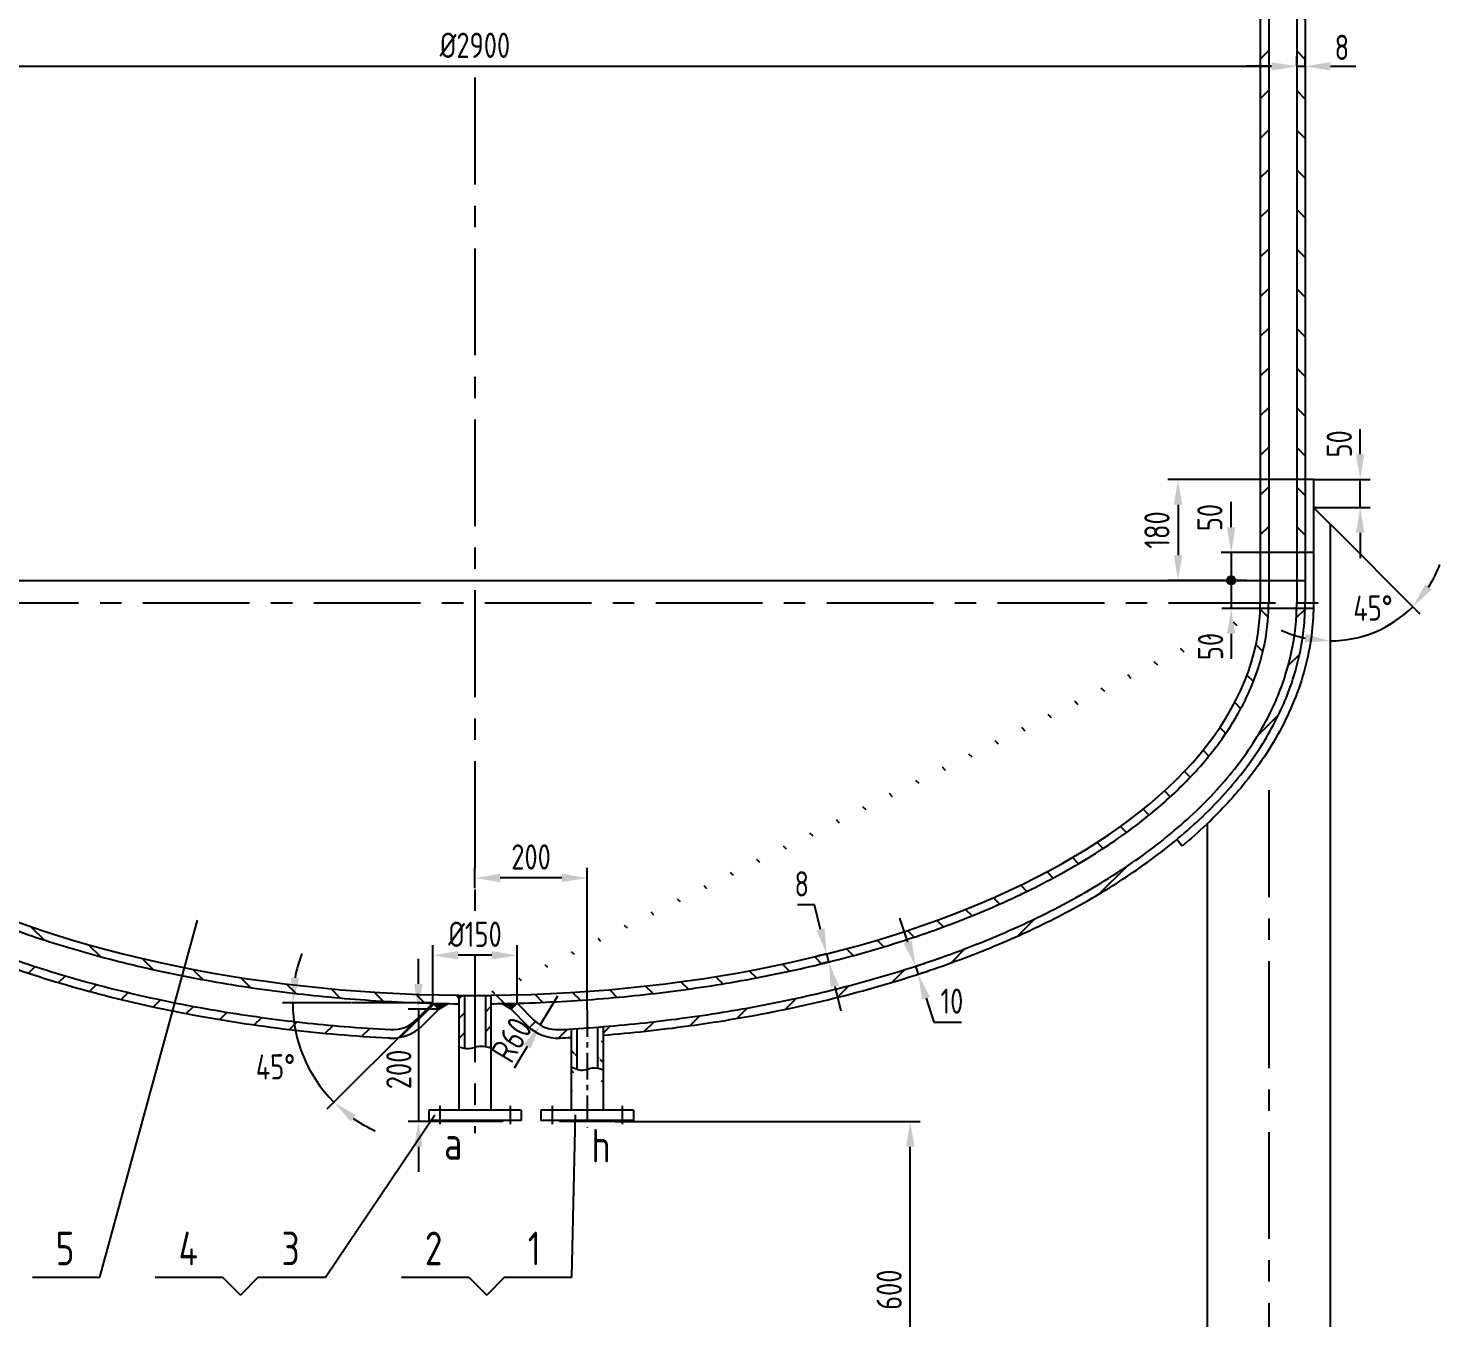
# Model space of a CAD drawing. Extents: x 104028 to 129789, y -4623 to 7992.
# Drawn here: x 123205 to 125721, y 1110 to 3409 of the extents above; entities that cross this region are included whole.
import ezdxf

# ---------------------------------------------------------------- set-up
doc = ezdxf.new("R2010")
doc.units = 0
doc.header["$LTSCALE"] = 3
doc.header["$MEASUREMENT"] = 0
doc.linetypes.add('CENTER', pattern=[50.8, 31.75, -6.35, 6.35, -6.35])
doc.layers.get('0').update_dxf_attribs({"linetype": 'CONTINUOUS'})
doc.layers.get('DEFPOINTS').update_dxf_attribs({"linetype": 'CONTINUOUS'})
doc.layers.add('LAYERAXIS', color=1, linetype='CENTER')
doc.layers.add('MAINLINE', color=3, linetype='CONTINUOUS')
doc.styles.add('HZ', font='isocp.shx', dxfattribs={"width": 0.85, "bigfont": 'hztxt.shx'})
doc.dimstyles.new('C', dxfattribs={"dimtxt": 24, "dimasz": 24, "dimexe": 9.2, "dimexo": 0.1, "dimgap": 8, "dimtad": 1, "dimdec": 0, "dimdsep": 46, "dimtxsty": 'HZ', "dimcen": 0, "dimadec": 0, "dimazin": 0, "dimtfac": 1, "dimtdec": 4, "dimtmove": 2, "dimatfit": 3, "dimfxl": 0, "dimtolj": 1, "dimtzin": 0, "dimarcsym": 0})
doc.dimstyles.new('DWX', dxfattribs={"dimscale": 0, "dimtxt": 45, "dimasz": 45, "dimexe": 18, "dimexo": 0.625, "dimgap": 15, "dimtad": 1, "dimdec": 0, "dimdsep": 46, "dimtxsty": 'HZ', "dimcen": 0, "dimadec": 0, "dimazin": 0, "dimtfac": 1, "dimtdec": 0, "dimtmove": 2, "dimatfit": 3, "dimfxl": 0, "dimtolj": 1, "dimtzin": 0, "dimarcsym": 0})
pattern_1 = [(45, (-8770.4725, -1129.4448), (-1.325825215, 1.325825215), []), (135, (-8770.4725, -1129.4448), (-1.325825215, -1.325825215), [])]

# ---------------------------------------------------------------- blocks, each defined once
blk = doc.blocks.new('*D80')
at = {"color": 0, "lineweight": -2}
for p, q in [((124251.2, 1459.6), (124795, 1459.6)), ((124777, 904.6), (124777, 1414.6)), ((125240.4, 859.6), (124759, 859.6))]:
    blk.add_line(p, q, dxfattribs=at)
at = {"color": 0}
for points in [[(124769.5, 1414.6), (124784.5, 1414.6), (124777, 1459.6)], [(124769.5, 904.6), (124784.5, 904.6), (124777, 859.6)]]:
    blk.add_solid(points, dxfattribs=at)
at = {"layer": 'DEFPOINTS', "color": 0}
for p in [(124250.6, 1459.6), (124777, 1459.6), (125241.1, 859.6)]:
    blk.add_point(p, dxfattribs=at)
at = {"color": 0, "insert": (124739.5, 1159.6), "char_height": 45, "attachment_point": 5, "rotation": 90, "style": 'HZ'}
blk.add_mtext('\\A1;600', dxfattribs=at)
blk = doc.blocks.new('*D81')
at = {"color": 0, "lineweight": -2}
for p, q in [((124606.2, 1845.9), (124575.9, 1845.9)), ((124617.2, 1802.3), (124606.2, 1845.9)), ((124628, 1758.6), (124610.6, 1754.3)), ((124631.6, 1744.1), (124614.3, 1739.7)), ((124631.7, 1744.1), (124628.1, 1758.6)), ((124642.7, 1700.4), (124653.6, 1656.8))]:
    blk.add_line(p, q, dxfattribs=at)
at = {"color": 0}
for points in [[(124624.4, 1804.1), (124609.9, 1800.5), (124628.1, 1758.6)], [(124649.9, 1702.3), (124635.4, 1698.6), (124631.7, 1744.1)]]:
    blk.add_solid(points, dxfattribs=at)
at = {"layer": 'DEFPOINTS', "color": 0}
for p in [(124628.1, 1758.6), (124628.1, 1758.6), (124631.7, 1744.1)]:
    blk.add_point(p, dxfattribs=at)
at = {"color": 0, "insert": (124583.6, 1883.4), "char_height": 45, "attachment_point": 5, "style": 'HZ'}
blk.add_mtext('\\A1;8', dxfattribs=at)
blk = doc.blocks.new('*D82')
at = {"color": 0, "lineweight": -2}
for p, q in [((124772.6, 1779.3), (124758.6, 1822.1)), ((124786.5, 1736.6), (124791.2, 1722.3)), ((124786.6, 1736.6), (124803.6, 1742.1)), ((124791.3, 1722.3), (124808.3, 1727.9)), ((124805.2, 1679.5), (124819.1, 1636.7)), ((124819.1, 1636.7), (124868.6, 1636.7))]:
    blk.add_line(p, q, dxfattribs=at)
at = {"color": 0}
for points in [[(124779.7, 1781.7), (124765.4, 1777), (124786.5, 1736.6)], [(124812.3, 1681.9), (124798, 1677.2), (124791.2, 1722.3)]]:
    blk.add_solid(points, dxfattribs=at)
at = {"layer": 'DEFPOINTS', "color": 0}
for p in [(124786.5, 1736.6), (124791.2, 1722.3), (124791.2, 1722.3)]:
    blk.add_point(p, dxfattribs=at)
at = {"color": 0, "insert": (124851.3, 1674.2), "char_height": 45, "attachment_point": 5, "style": 'HZ'}
blk.add_mtext('\\A1;10', dxfattribs=at)
blk = doc.blocks.new('*D83')
at = {"color": 0, "lineweight": -2}
for p, q in [((123926.1, 1671.1), (123926.1, 1774)), ((124076.1, 1671.1), (124076.1, 1774)), ((124031.1, 1756), (123971.1, 1756))]:
    blk.add_line(p, q, dxfattribs=at)
at = {"color": 0}
for points in [[(123971.1, 1763.5), (123971.1, 1748.5), (123926.1, 1756)], [(124031.1, 1763.5), (124031.1, 1748.5), (124076.1, 1756)]]:
    blk.add_solid(points, dxfattribs=at)
at = {"layer": 'DEFPOINTS', "color": 0}
for p in [(123926.1, 1756), (123926.1, 1670.5), (124076.1, 1670.5)]:
    blk.add_point(p, dxfattribs=at)
at = {"color": 0, "insert": (124001.1, 1793.5), "char_height": 45, "attachment_point": 5, "style": 'HZ'}
blk.add_mtext('\\A1;%%C150', dxfattribs=at)
blk = doc.blocks.new('*D84')
at = {"color": 0, "lineweight": -2}
for p, q in [((124148, 1683.4), (124117.2, 1631.9)), ((124094.1, 1593.3), (124070.9, 1554.7))]:
    blk.add_line(p, q, dxfattribs=at)
at = {"color": 0}
blk.add_solid([(124087.6, 1597.2), (124100.5, 1589.4), (124117.2, 1631.9)], dxfattribs=at)
at = {"layer": 'DEFPOINTS', "color": 0}
for p in [(124148, 1683.4), (124117.2, 1631.9)]:
    blk.add_point(p, dxfattribs=at)
at = {"color": 0, "insert": (124066.4, 1605.4), "char_height": 45, "attachment_point": 5, "rotation": 59.0658, "style": 'HZ'}
blk.add_mtext('\\A1;R60', dxfattribs=at)
blk = doc.blocks.new('*D85')
at = {"color": 0, "lineweight": -2}
for p, q in [((124001.1, 1875.7), (124001.1, 1911.9)), ((124156.1, 1893.9), (124046.1, 1893.9)), ((124201.1, 1658.8), (124201.1, 1911.9))]:
    blk.add_line(p, q, dxfattribs=at)
at = {"color": 0}
for points in [[(124046.1, 1901.4), (124046.1, 1886.4), (124001.1, 1893.9)], [(124156.1, 1901.4), (124156.1, 1886.4), (124201.1, 1893.9)]]:
    blk.add_solid(points, dxfattribs=at)
at = {"layer": 'DEFPOINTS', "color": 0}
for p in [(124001.1, 1893.9), (124001.1, 1875.1), (124201.1, 1658.2)]:
    blk.add_point(p, dxfattribs=at)
at = {"color": 0, "insert": (124101.1, 1931.4), "char_height": 45, "attachment_point": 5, "style": 'HZ'}
blk.add_mtext('\\A1;200', dxfattribs=at)
blk = doc.blocks.new('*D86')
at = {"color": 0, "lineweight": -2}
for p, q in [((123900.2, 1704.9), (123900.2, 1749.9)), ((123936, 1659.9), (123882.2, 1659.9)), ((123900.2, 1659.9), (123900.2, 1459.6)), ((123950.9, 1459.6), (123882.2, 1459.6)), ((123900.2, 1414.6), (123900.2, 1369.6))]:
    blk.add_line(p, q, dxfattribs=at)
at = {"color": 0}
for points in [[(123892.7, 1704.9), (123907.7, 1704.9), (123900.2, 1659.9)], [(123892.7, 1414.6), (123907.7, 1414.6), (123900.2, 1459.6)]]:
    blk.add_solid(points, dxfattribs=at)
at = {"layer": 'DEFPOINTS', "color": 0}
for p in [(123936.7, 1659.9), (123900.2, 1459.6), (123951.6, 1459.6)]:
    blk.add_point(p, dxfattribs=at)
at = {"color": 0, "insert": (123865.4, 1552.5), "char_height": 45, "attachment_point": 5, "rotation": 90, "style": 'HZ'}
blk.add_mtext('\\A1;200', dxfattribs=at)
blk = doc.blocks.new('*D87')
at = {"color": 0, "lineweight": -2}
for p, q in [((123780.7, 1671.1), (123658.3, 1671.1)), ((123896, 1640.5), (123736.9, 1481.4))]:
    blk.add_line(p, q, dxfattribs=at)
for start, end in [(159.3755, 169.6878), (180, 225), (235.3122, 245.6245)]:
    blk.add_arc((123926.7, 1671.1), 250.4, start, end, dxfattribs=at)
at = {"color": 0}
for points in [[(123687.8, 1715.3), (123672.9, 1716.6), (123676.3, 1671.1)], [(123779.4, 1459.5), (123789, 1471), (123749.6, 1494.1)]]:
    blk.add_solid(points, dxfattribs=at)
at = {"layer": 'DEFPOINTS', "color": 0}
for p in [(123781.4, 1671.1), (123926.1, 1671.1), (123926.1, 1670.5), (123896.5, 1640.9), (123709.9, 1545.9)]:
    blk.add_point(p, dxfattribs=at)
at = {"color": 0, "insert": (123645.5, 1557.1), "char_height": 45, "attachment_point": 5, "rotation": 1, "style": 'HZ'}
blk.add_mtext('\\A1;45°', dxfattribs=at)
blk = doc.blocks.new('*D101')
at = {"color": 0, "lineweight": -2}
for p, q in [((125480.4, 2604.5), (125236.4, 2604.5)), ((125254.4, 2559.5), (125254.4, 2469.5)), ((125377.2, 2424.5), (125236.4, 2424.5))]:
    blk.add_line(p, q, dxfattribs=at)
at = {"color": 0}
for points in [[(125246.9, 2559.5), (125261.9, 2559.5), (125254.4, 2604.5)], [(125246.9, 2469.5), (125261.9, 2469.5), (125254.4, 2424.5)]]:
    blk.add_solid(points, dxfattribs=at)
at = {"layer": 'DEFPOINTS', "color": 0}
for p in [(125481.1, 2604.5), (125254.4, 2424.5), (125377.9, 2424.5)]:
    blk.add_point(p, dxfattribs=at)
at = {"color": 0, "insert": (125216.9, 2514.5), "char_height": 45, "attachment_point": 5, "rotation": 90, "style": 'HZ'}
blk.add_mtext('\\A1;180', dxfattribs=at)
blk = doc.blocks.new('*D102')
at = {"color": 0, "lineweight": -2}
for p, q in [((125579.2, 2649.5), (125579.2, 2694.5)), ((125496.7, 2604.5), (125597.2, 2604.5)), ((125579.2, 2554.5), (125579.2, 2604.5)), ((125496.7, 2554.5), (125597.2, 2554.5)), ((125579.2, 2509.5), (125579.2, 2464.5))]:
    blk.add_line(p, q, dxfattribs=at)
at = {"color": 0}
for points in [[(125571.7, 2649.5), (125586.7, 2649.5), (125579.2, 2604.5)], [(125571.7, 2509.5), (125586.7, 2509.5), (125579.2, 2554.5)]]:
    blk.add_solid(points, dxfattribs=at)
at = {"layer": 'DEFPOINTS', "color": 0}
for p in [(125496.1, 2604.5), (125579.2, 2604.5), (125496.1, 2554.5)]:
    blk.add_point(p, dxfattribs=at)
at = {"color": 0, "insert": (125541.9, 2668.1), "char_height": 45, "attachment_point": 5, "rotation": 90, "style": 'HZ'}
blk.add_mtext('\\A1;50', dxfattribs=at)
blk = doc.blocks.new('*D103')
at = {"color": 0, "lineweight": -2}
blk.add_line((125526, 2524.6), (125685.6, 2365), dxfattribs=at)
for start, end in [(327.4037, 339.8074), (270, 315), (245.1926, 257.5963)]:
    blk.add_arc((125525.6, 2525), 208.3, start, end, dxfattribs=at)
at = {"color": 0}
for points in [[(125706.9, 2408.1), (125695.2, 2417.5), (125672.8, 2377.7)], [(125481.6, 2329), (125480, 2314.1), (125525.6, 2316.7)]]:
    blk.add_solid(points, dxfattribs=at)
at = {"layer": 'DEFPOINTS', "color": 0}
for p in [(125496.1, 2554.5), (125525.6, 2525), (125525.6, 2525), (125579.5, 2323.8), (125525.6, 879.6)]:
    blk.add_point(p, dxfattribs=at)
at = {"color": 0, "insert": (125602, 2375.4), "char_height": 45, "attachment_point": 5, "rotation": 1, "style": 'HZ'}
blk.add_mtext('\\A1;45°', dxfattribs=at)
blk = doc.blocks.new('*D106')
at = {"color": 0, "lineweight": -2}
for p, q in [((122536.1, 3342), (122536.1, 3359.4)), ((125466.1, 3342), (125466.1, 3359.4)), ((122581.1, 3341.4), (125421.1, 3341.4))]:
    blk.add_line(p, q, dxfattribs=at)
at = {"color": 0}
for points in [[(122581.1, 3348.9), (122581.1, 3333.9), (122536.1, 3341.4)], [(125421.1, 3348.9), (125421.1, 3333.9), (125466.1, 3341.4)]]:
    blk.add_solid(points, dxfattribs=at)
at = {"layer": 'DEFPOINTS', "color": 0}
for p in [(122536.1, 3341.4), (125466.1, 3341.4), (125466.1, 3341.4)]:
    blk.add_point(p, dxfattribs=at)
at = {"color": 0, "insert": (124001.1, 3378.9), "char_height": 45, "attachment_point": 5, "style": 'HZ'}
blk.add_mtext('\\A1;%%C2900', dxfattribs=at)
blk = doc.blocks.new('*D107')
at = {"color": 0, "lineweight": -2}
for p, q in [((125466.1, 3342), (125466.1, 3359.4)), ((125481.1, 3342), (125481.1, 3359.4)), ((125421.1, 3341.4), (125376.1, 3341.4)), ((125466.1, 3341.4), (125481.1, 3341.4)), ((125526.1, 3341.4), (125571.1, 3341.4))]:
    blk.add_line(p, q, dxfattribs=at)
at = {"color": 0}
for points in [[(125421.1, 3348.9), (125421.1, 3333.9), (125466.1, 3341.4)], [(125526.1, 3348.9), (125526.1, 3333.9), (125481.1, 3341.4)]]:
    blk.add_solid(points, dxfattribs=at)
at = {"layer": 'DEFPOINTS', "color": 0}
for p in [(125466.1, 3341.4), (125481.1, 3341.4), (125481.1, 3341.4)]:
    blk.add_point(p, dxfattribs=at)
at = {"color": 0, "insert": (125546.6, 3375.2), "char_height": 45, "attachment_point": 5, "style": 'HZ'}
blk.add_mtext('\\A1;8', dxfattribs=at)
blk = doc.blocks.new('*D113')
at = {"color": 0, "lineweight": -2}
blk.add_line((125415.6, 5574.9), (125339.1, 5651.4), dxfattribs=at)
for start, end in [(90, 135), (32.6136, 61.3068), (163.6932, 192.3864)]:
    blk.add_arc((125416.1, 5574.5), 90.8, start, end, dxfattribs=at)
at = {"color": 0}
for points in [[(125457.8, 5646.9), (125461.5, 5661.4), (125416.1, 5665.3)], [(125322.5, 5603.8), (125335.4, 5596.2), (125351.8, 5638.7)]]:
    blk.add_solid(points, dxfattribs=at)
at = {"layer": 'DEFPOINTS', "color": 0}
for p in [(125416.1, 5724.5), (125392.6, 5662.2), (125416.1, 5574.5), (125448.5, 5542.1), (125416.1, 2384.5)]:
    blk.add_point(p, dxfattribs=at)
at = {"color": 0, "insert": (125365.7, 5690.1), "char_height": 45, "attachment_point": 5, "rotation": 1, "style": 'HZ'}
blk.add_mtext('\\A1;45°', dxfattribs=at)

msp = doc.modelspace()

# ---------------------------------------------------------------- hatches: boundary and pattern name
h = msp.add_hatch()
h.set_pattern_fill('LINE', color=256, scale=400, angle=45, style=0)
h.paths.add_polyline_path([(125416.1, 5724.5), (125401, 5724.5), (125401, 2474.5), (125416.1, 2474.5)])
h = msp.add_hatch()
h.set_pattern_fill('LINE', color=256, scale=400, angle=135, style=0)
h.paths.add_polyline_path([(125481.1, 4010.5), (125466.1, 4010.5), (125466.1, 2474.5), (125481.1, 2474.5)])
h = msp.add_hatch()
h.set_pattern_fill('LINE', color=256, scale=400, angle=45, style=0)
h.paths.add_polyline_path([(122536.1, 2424.5), (122521.1, 2424.5), (122521.1, 2384.5), (122536.1, 2384.5)])
edge = h.paths.add_edge_path()
edge.add_spline(control_points=[(123850.9, 1623.4), (123823.2, 1624.9), (123795.6, 1626.8), (123718.2, 1633.1), (123668.7, 1638.6), (123571.2, 1652), (123523, 1660.1), (123418.9, 1680.5), (123363.4, 1693.6), (123265.6, 1720.4), (123222.8, 1733.7), (123139.9, 1762.5), (123099.9, 1778), (123023.1, 1811.1), (122986.2, 1828.7), (122916.1, 1865.9), (122882.9, 1885.5), (122807.5, 1935), (122767.3, 1965.9), (122714.8, 2013.4), (122699.1, 2028.8), (122669.8, 2060.3), (122656.1, 2076.5), (122630.7, 2109.3), (122619, 2126.1), (122599.1, 2158.3), (122590.6, 2173.7), (122575.3, 2204.8), (122568.6, 2220.6), (122556.9, 2252.6), (122552, 2268.7), (122544.1, 2301.3), (122541.1, 2317.7), (122537.1, 2350.9), (122536.1, 2367.7), (122536.1, 2384.5)], knot_values=[0, 0, 0, 0, 0.058305, 0.058305, 0.164116, 0.164116, 0.269926, 0.269926, 0.397463, 0.397463, 0.50184, 0.50184, 0.606216, 0.606216, 0.710593, 0.710593, 0.814969, 0.814969, 0.961976, 0.961976, 1.029829, 1.029829, 1.097683, 1.097683, 1.165537, 1.165537, 1.225443, 1.225443, 1.285348, 1.285348, 1.345253, 1.345253, 1.405159, 1.405159, 1.465796, 1.465796, 1.465796, 1.465796], degree=3, periodic=0)
edge.add_line((122536.1, 2384.5), (122521.1, 2384.5))
edge.add_spline(control_points=[(122521.1, 2384.5), (122521.1, 2381.2), (122521.1, 2377.8), (122521.2, 2374.5)], knot_values=[0, 0, 0, 0, 0.011628, 0.011628, 0.011628, 0.011628], degree=3, periodic=0)
edge.add_spline(control_points=[(122521.2, 2374.5), (122521.5, 2360.9), (122522.5, 2347.2), (122526.5, 2313.6), (122530.2, 2293.7), (122540.5, 2254.4), (122546.9, 2234.9), (122561, 2200.1), (122568.2, 2184.6), (122584.3, 2154), (122593.2, 2139), (122616.9, 2102.5), (122632.7, 2081.3), (122667.5, 2040.1), (122686.4, 2020.1), (122720.6, 1987.7), (122735, 1974.9), (122750, 1962.4)], knot_values=[0.011628, 0.011628, 0.011628, 0.011628, 0.059223, 0.059223, 0.129359, 0.129359, 0.199495, 0.199495, 0.257089, 0.257089, 0.314684, 0.314684, 0.399384, 0.399384, 0.484084, 0.484084, 0.541219, 0.541219, 0.541219, 0.541219], degree=3, periodic=0)
edge.add_spline(control_points=[(122750, 1962.4), (122757.3, 1956.3), (122764.7, 1950.4), (122812.2, 1913.2), (122856.2, 1883.8), (122951.4, 1828.9), (123002.6, 1803.5), (123095.4, 1763.6), (123135.5, 1748.1), (123226.8, 1716.4), (123278.8, 1700.7), (123385.8, 1672.8), (123440.9, 1660.5), (123553.7, 1639.5), (123611.2, 1630.7), (123728, 1616.9), (123787.2, 1611.9), (123847.9, 1608.6), (123849, 1608.5), (123850.1, 1608.5)], knot_values=[0.541219, 0.541219, 0.541219, 0.541219, 0.568784, 0.568784, 0.714768, 0.714768, 0.860751, 0.860751, 0.964351, 0.964351, 1.089128, 1.089128, 1.213905, 1.213905, 1.338681, 1.338681, 1.463458, 1.463458, 1.465812, 1.465812, 1.465812, 1.465812], degree=3, periodic=0)
edge.add_arc((123854.1, 1683.4), 75, 267.0005, 315)
edge.add_line((123907.1, 1630.3), (123936.7, 1659.9))
edge.add_line((123936.7, 1659.9), (123926.1, 1670.5))
edge.add_line((123926.1, 1670.5), (123896.5, 1640.9))
edge.add_arc((123854.1, 1683.4), 60, 266.7629, 315, ccw=False)
h = msp.add_hatch()
h.set_pattern_fill('LINE', color=256, scale=400, angle=135, style=0)
h.paths.add_polyline_path([(122601.1, 2424.5), (122586.1, 2424.5), (122586.1, 2384.5), (122601.1, 2384.5)])
edge = h.paths.add_edge_path()
edge.add_ellipse((124001.1, 2384.5), major_axis=(-1400, 0), ratio=0.500008, start_angle=0, end_angle=88.8335, ccw=False)
edge.add_line((122601.1, 2384.5), (122586.1, 2384.5))
edge.add_spline(control_points=[(122586.1, 2384.5), (122586.1, 2367.4), (122587.3, 2350.4), (122592, 2316.4), (122595.6, 2299.5), (122605.1, 2265.8), (122611, 2249.1), (122628.9, 2207.2), (122642.5, 2182.2), (122674.7, 2133.2), (122693.4, 2109.2), (122735.6, 2062.4), (122759.2, 2039.7), (122811, 1995.8), (122839.3, 1974.5), (122900, 1933.7), (122932.5, 1914.2), (123001.4, 1877), (123037.8, 1859.3), (123114.1, 1826.1), (123154.1, 1810.5), (123237, 1781.6), (123279.9, 1768.3), (123368.5, 1744.1), (123414, 1733.1), (123507.2, 1713.8), (123554.8, 1705.3), (123651.5, 1691.1), (123700.6, 1685.3), (123799.8, 1676.3), (123849.8, 1673.1), (123901.9, 1671.2), (123903.7, 1671.2), (123905.5, 1671.1)], knot_values=[0, 0, 0, 0, 0.070067, 0.070067, 0.140134, 0.140134, 0.210201, 0.210201, 0.317602, 0.317602, 0.425003, 0.425003, 0.532403, 0.532403, 0.639804, 0.639804, 0.747205, 0.747205, 0.854606, 0.854606, 0.962007, 0.962007, 1.069407, 1.069407, 1.176808, 1.176808, 1.284209, 1.284209, 1.39161, 1.39161, 1.499011, 1.499011, 1.502829, 1.502829, 1.502829, 1.502829], degree=3, periodic=0)
edge.add_line((123905.5, 1671.1), (123926.7, 1671.1))
edge.add_line((123926.7, 1671.1), (123926.1, 1670.5))
edge.add_spline(control_points=[(123926.1, 1670.5), (123941.5, 1670.1), (123957, 1669.8), (123972.6, 1669.6)], knot_values=[1.517485, 1.517485, 1.517485, 1.517485, 1.550546, 1.550546, 1.550546, 1.550546], degree=3, periodic=0)
edge.add_line((123972.6, 1669.6), (123972.6, 1684.6))
h = msp.add_hatch()
h.set_pattern_fill('LINE', color=256, scale=400, angle=135, style=0)
h.paths.add_polyline_path([(125401, 2384.5), (125416.1, 2384.5), (125416.1, 2424.5), (125401, 2424.5)])
edge = h.paths.add_edge_path()
edge.add_spline(control_points=[(124029.6, 1669.6), (124036.8, 1669.7), (124044, 1669.8), (124101.5, 1670.8), (124151.8, 1673.1), (124251.5, 1680.3), (124301, 1685.2), (124398.7, 1697.7), (124446.9, 1705.3), (124541.4, 1722.9), (124587.7, 1733), (124677.9, 1755.7), (124721.8, 1768.2), (124806.7, 1795.6), (124847.7, 1810.4), (124926.3, 1842.2), (124964, 1859.2), (125035.5, 1895.1), (125069.3, 1914), (125132.9, 1953.6), (125162.6, 1974.3), (125217.5, 2017.3), (125242.6, 2039.5), (125288.2, 2085.3), (125308.6, 2108.9), (125344.2, 2157.2), (125359.5, 2181.9), (125384.8, 2232.2), (125394.8, 2257.7), (125409.2, 2309.3), (125413.7, 2335.3), (125415.6, 2365.8), (125415.8, 2370.2), (125415.9, 2374.5)], knot_values=[1.591047, 1.591047, 1.591047, 1.591047, 1.606411, 1.606411, 1.713812, 1.713812, 1.821213, 1.821213, 1.928614, 1.928614, 2.036015, 2.036015, 2.143415, 2.143415, 2.250816, 2.250816, 2.358217, 2.358217, 2.465618, 2.465618, 2.573019, 2.573019, 2.680419, 2.680419, 2.78782, 2.78782, 2.895221, 2.895221, 3.002622, 3.002622, 3.110023, 3.110023, 3.127893, 3.127893, 3.127893, 3.127893], degree=3, periodic=0)
edge.add_line((125415.9, 2374.5), (125400.9, 2374.5))
edge.add_ellipse((124001.1, 2384.5), major_axis=(-1400, 0), ratio=0.500008, start_angle=91.1665, end_angle=179.1815, ccw=False)
edge.add_line((124029.6, 1684.6), (124029.6, 1669.6))
h = msp.add_hatch(color=256)
h.paths.add_polyline_path([(125349.9, 2432, 0.438866), (125341.7, 2424.5), (125349.2, 2424.5), (125349.9, 2424.5)])
h.paths.add_polyline_path([(125349.9, 2432), (125349.9, 2424.5), (125351.4, 2424.5), (125356.7, 2424.5, 0.389983)])
h.paths.add_polyline_path([(125356.7, 2424.5), (125349.9, 2424.5), (125349.9, 2417, 0.389983)])
h.paths.add_polyline_path([(125349.9, 2424.5), (125341.7, 2424.5, 0.438866), (125349.9, 2417)])
h = msp.add_hatch()
h.set_pattern_fill('LINE', color=256, scale=400, angle=45, style=0)
edge = h.paths.add_edge_path()
edge.add_line((124076.1, 1670.5), (124065.4, 1659.9))
edge.add_line((124065.4, 1659.9), (124095, 1630.3))
edge.add_arc((124148, 1683.4), 75, 225, 272.9344)
edge.add_spline(control_points=[(124151.9, 1608.5), (124158.8, 1608.8), (124165.7, 1609.2), (124172.6, 1609.6)], knot_values=[1.675721, 1.675721, 1.675721, 1.675721, 1.690161, 1.690161, 1.690161, 1.690161], degree=3, periodic=0)
edge.add_line((124172.6, 1609.6), (124172.6, 1624.7))
edge.add_spline(control_points=[(124172.6, 1624.7), (124165.4, 1624.2), (124158.3, 1623.8), (124151.2, 1623.4)], knot_values=[1.675796, 1.675796, 1.675796, 1.675796, 1.690792, 1.690792, 1.690792, 1.690792], degree=3, periodic=0)
edge.add_arc((124148, 1683.4), 60, 225, 273.1606, ccw=False)
edge.add_line((124105.6, 1640.9), (124076.1, 1670.5))
edge = h.paths.add_edge_path()
edge.add_spline(control_points=[(124229.6, 1613.6), (124280.6, 1617.7), (124331.3, 1623.2), (124440.7, 1638.2), (124499.2, 1648.2), (124613.4, 1672), (124669, 1685.8), (124767, 1714), (124809.9, 1728), (124892.8, 1758.1), (124932.9, 1774.3), (125009.6, 1808.9), (125046.3, 1827.3), (125116.1, 1866.1), (125149.2, 1886.6), (125215, 1932), (125247.3, 1957.2), (125306.3, 2010.1), (125333, 2037.7), (125380.5, 2095.2), (125401.3, 2125.1), (125432.9, 2181.5), (125445, 2207.7), (125461.3, 2253.3), (125466.8, 2272.5), (125475.2, 2311.3), (125478.1, 2330.8), (125480.3, 2358.5), (125480.7, 2366.5), (125480.9, 2374.5)], knot_values=[1.73011, 1.73011, 1.73011, 1.73011, 1.837789, 1.837789, 1.965932, 1.965932, 2.094075, 2.094075, 2.199218, 2.199218, 2.304361, 2.304361, 2.409503, 2.409503, 2.514646, 2.514646, 2.632357, 2.632357, 2.750068, 2.750068, 2.86778, 2.86778, 2.964758, 2.964758, 3.033379, 3.033379, 3.102001, 3.102001, 3.129964, 3.129964, 3.129964, 3.129964], degree=3, periodic=0)
edge.add_spline(control_points=[(125480.9, 2374.5), (125481, 2377.8), (125481, 2381.2), (125481, 2384.5)], knot_values=[3.129964, 3.129964, 3.129964, 3.129964, 3.141593, 3.141593, 3.141593, 3.141593], degree=3, periodic=0)
edge.add_line((125481, 2384.5), (125466, 2384.5))
edge.add_spline(control_points=[(125466, 2384.5), (125466, 2381.2), (125466, 2377.8), (125465.9, 2374.5)], knot_values=[3.129544, 3.129544, 3.129544, 3.129544, 3.141593, 3.141593, 3.141593, 3.141593], degree=3, periodic=0)
edge.add_spline(control_points=[(125465.9, 2374.5), (125465.7, 2365.4), (125465.2, 2356.3), (125464.4, 2347.2)], knot_values=[3.096649, 3.096649, 3.096649, 3.096649, 3.129544, 3.129544, 3.129544, 3.129544], degree=3, periodic=0)
edge.add_spline(control_points=[(125464.4, 2347.2), (125464.3, 2347.1), (125464.3, 2346.9), (125463.2, 2334.9), (125461.6, 2323.1), (125459.6, 2311.3)], knot_values=[3.0531, 3.0531, 3.0531, 3.0531, 3.05365, 3.05365, 3.096649, 3.096649, 3.096649, 3.096649], degree=3, periodic=0)
edge.add_spline(control_points=[(125459.6, 2311.3), (125458.9, 2307.7), (125458.2, 2304.2), (125455.7, 2291.5), (125453.5, 2282.4), (125451.1, 2273.4)], knot_values=[3.006761, 3.006761, 3.006761, 3.006761, 3.019774, 3.019774, 3.0531, 3.0531, 3.0531, 3.0531], degree=3, periodic=0)
edge.add_spline(control_points=[(125451.1, 2273.4), (125449.4, 2267.2), (125447.6, 2261.1), (125443.8, 2249.3), (125441.9, 2243.7), (125439.9, 2238)], knot_values=[2.962926, 2.962926, 2.962926, 2.962926, 2.985611, 2.985611, 3.006761, 3.006761, 3.006761, 3.006761], degree=3, periodic=0)
edge.add_spline(control_points=[(125439.9, 2238), (125435.4, 2225.7), (125430.5, 2213.5), (125424.9, 2201.5)], knot_values=[2.916874, 2.916874, 2.916874, 2.916874, 2.962926, 2.962926, 2.962926, 2.962926], degree=3, periodic=0)
edge.add_spline(control_points=[(125424.9, 2201.5), (125420.8, 2192.5), (125416.4, 2183.5), (125410.4, 2172.3), (125409.1, 2169.8), (125407.8, 2167.4)], knot_values=[2.873042, 2.873042, 2.873042, 2.873042, 2.907467, 2.907467, 2.916874, 2.916874, 2.916874, 2.916874], degree=3, periodic=0)
edge.add_spline(control_points=[(125407.8, 2167.4), (125401.3, 2155.6), (125394.3, 2144), (125386.8, 2132.4)], knot_values=[2.826989, 2.826989, 2.826989, 2.826989, 2.873042, 2.873042, 2.873042, 2.873042], degree=3, periodic=0)
edge.add_spline(control_points=[(125386.8, 2132.4), (125379.7, 2121.5), (125372.1, 2110.6), (125364.1, 2099.9)], knot_values=[2.783115, 2.783115, 2.783115, 2.783115, 2.826989, 2.826989, 2.826989, 2.826989], degree=3, periodic=0)
edge.add_spline(control_points=[(125364.1, 2099.9), (125359.8, 2094.3), (125355.5, 2088.7), (125346.6, 2077.7), (125342.1, 2072.2), (125337.4, 2066.7)], knot_values=[2.737103, 2.737103, 2.737103, 2.737103, 2.760149, 2.760149, 2.783115, 2.783115, 2.783115, 2.783115], degree=3, periodic=0)
edge.add_spline(control_points=[(125337.4, 2066.7), (125328.5, 2056.3), (125319.2, 2046.1), (125309.5, 2036)], knot_values=[2.693182, 2.693182, 2.693182, 2.693182, 2.737103, 2.737103, 2.737103, 2.737103], degree=3, periodic=0)
edge.add_spline(control_points=[(125309.5, 2036), (125299.3, 2025.4), (125288.7, 2015), (125277.6, 2004.7)], knot_values=[2.647217, 2.647217, 2.647217, 2.647217, 2.693182, 2.693182, 2.693182, 2.693182], degree=3, periodic=0)
edge.add_spline(control_points=[(125277.6, 2004.7), (125275.3, 2002.6), (125273, 2000.5), (125259.5, 1988.2), (125247.9, 1978.3), (125235.9, 1968.5)], knot_values=[2.591919, 2.591919, 2.591919, 2.591919, 2.601448, 2.601448, 2.647217, 2.647217, 2.647217, 2.647217], degree=3, periodic=0)
edge.add_spline(control_points=[(125235.9, 1968.5), (125215.8, 1952.1), (125194.6, 1936.1), (125171.4, 1920.1), (125170.6, 1919.6), (125169.7, 1919)], knot_values=[2.512385, 2.512385, 2.512385, 2.512385, 2.588996, 2.588996, 2.591919, 2.591919, 2.591919, 2.591919], degree=3, periodic=0)
edge.add_spline(control_points=[(125169.7, 1919), (125144.1, 1901.3), (125117, 1884.4), (125088.6, 1868.1)], knot_values=[2.424515, 2.424515, 2.424515, 2.424515, 2.512385, 2.512385, 2.512385, 2.512385], degree=3, periodic=0)
edge.add_spline(control_points=[(125088.6, 1868.1), (125078.4, 1862.2), (125068, 1856.5), (125037.4, 1840), (125016.6, 1829.5), (124995.3, 1819.3)], knot_values=[2.332609, 2.332609, 2.332609, 2.332609, 2.364197, 2.364197, 2.424515, 2.424515, 2.424515, 2.424515], degree=3, periodic=0)
edge.add_spline(control_points=[(124995.3, 1819.3), (124973.4, 1808.9), (124951, 1798.8), (124918.3, 1785), (124908.6, 1781.1), (124898.8, 1777.1)], knot_values=[2.244671, 2.244671, 2.244671, 2.244671, 2.306735, 2.306735, 2.332609, 2.332609, 2.332609, 2.332609], degree=3, periodic=0)
edge.add_spline(control_points=[(124898.8, 1777.1), (124864, 1763.3), (124828, 1750.2), (124791, 1738)], knot_values=[2.152828, 2.152828, 2.152828, 2.152828, 2.244671, 2.244671, 2.244671, 2.244671], degree=3, periodic=0)
edge.add_spline(control_points=[(124791, 1738), (124789.1, 1737.4), (124787.2, 1736.8), (124742.5, 1722.2), (124698.4, 1709.5), (124653, 1697.9), (124653, 1697.9), (124652.9, 1697.9)], knot_values=[2.042245, 2.042245, 2.042245, 2.042245, 2.046908, 2.046908, 2.152718, 2.152718, 2.152828, 2.152828, 2.152828, 2.152828], degree=3, periodic=0)
edge.add_spline(control_points=[(124652.9, 1697.9), (124607.7, 1686.3), (124561.3, 1676), (124510.6, 1666.3), (124507.2, 1665.7), (124503.8, 1665)], knot_values=[1.928967, 1.928967, 1.928967, 1.928967, 2.034668, 2.034668, 2.042245, 2.042245, 2.042245, 2.042245], degree=3, periodic=0)
edge.add_spline(control_points=[(124503.8, 1665), (124462.4, 1657.3), (124420.4, 1650.5), (124377.9, 1644.7)], knot_values=[1.836845, 1.836845, 1.836845, 1.836845, 1.928967, 1.928967, 1.928967, 1.928967], degree=3, periodic=0)
edge.add_spline(control_points=[(124377.9, 1644.7), (124375.1, 1644.3), (124372.3, 1644), (124323.3, 1637.4), (124276.6, 1632.5), (124229.6, 1628.7)], knot_values=[1.730959, 1.730959, 1.730959, 1.730959, 1.73707, 1.73707, 1.836845, 1.836845, 1.836845, 1.836845], degree=3, periodic=0)
edge.add_line((124229.6, 1628.7), (124229.6, 1613.6))
h = msp.add_hatch()
h.set_pattern_fill('ANSI37', color=256, scale=15, style=0)
h.set_pattern_definition(pattern_1)
edge = h.paths.add_edge_path()
edge.add_spline(control_points=[(123972.6, 1669.6), (123957, 1669.8), (123941.5, 1670.1), (123926.1, 1670.5)], knot_values=[1.517485, 1.517485, 1.517485, 1.517485, 1.550546, 1.550546, 1.550546, 1.550546], degree=3, periodic=0)
edge.add_line((123926.1, 1670.5), (123936.7, 1659.9))
edge.add_line((123936.7, 1659.9), (123953.3, 1669.9))
h = msp.add_hatch()
h.set_pattern_fill('LINE', color=256, scale=200, angle=45, style=0)
edge = h.paths.add_edge_path()
edge.add_line((123982.6, 1684.6), (123972.6, 1684.6))
edge.add_line((123972.6, 1684.6), (123972.6, 1593))
edge.add_spline(control_points=[(123972.6, 1593), (123975.9, 1591.9), (123979.2, 1590.8), (123982.6, 1590.2)], knot_values=[0, 0, 0, 0, 10.184262, 10.184262, 10.184262, 10.184262], degree=3, periodic=0)
edge.add_line((123982.6, 1590.2), (123982.6, 1684.6))
edge = h.paths.add_edge_path()
edge.add_line((124029.6, 1684.6), (124019.6, 1684.6))
edge.add_line((124019.6, 1684.6), (124019.6, 1593.6))
edge.add_spline(control_points=[(124019.6, 1593.6), (124022.9, 1593), (124026.2, 1592), (124029.6, 1591.1)], knot_values=[47.987305, 47.987305, 47.987305, 47.987305, 58.068982, 58.068982, 58.068982, 58.068982], degree=3, periodic=0)
edge.add_line((124029.6, 1591.1), (124029.6, 1684.6))
h = msp.add_hatch()
h.set_pattern_fill('ANSI37', color=256, scale=15, style=0)
h.set_pattern_definition(pattern_1)
edge = h.paths.add_edge_path()
edge.add_spline(control_points=[(124076.1, 1670.5), (124067.8, 1670.3), (124059.5, 1670.1), (124050.4, 1669.9), (124049.6, 1669.9), (124048.8, 1669.9)], knot_values=[1.604708, 1.604708, 1.604708, 1.604708, 1.622404, 1.622404, 1.624108, 1.624108, 1.624108, 1.624108], degree=3, periodic=0)
edge.add_line((124048.8, 1669.9), (124065.4, 1659.9))
edge.add_line((124065.4, 1659.9), (124076.1, 1670.5))
h = msp.add_hatch()
h.set_pattern_fill('LINE', color=256, scale=200, angle=135, style=0)
edge = h.paths.add_edge_path()
edge.add_line((124182.6, 1625.3), (124182.6, 1553.1))
edge.add_line((124172.6, 1624.7), (124172.6, 1479.6))
h = msp.add_hatch()
h.set_pattern_fill('LINE', color=256, scale=200, angle=135, style=0)
edge = h.paths.add_edge_path()
edge.add_line((124219.6, 1627.9), (124219.6, 1554.8))
edge.add_line((124229.6, 1628.7), (124229.6, 1479.6))

# ---------------------------------------------------------------- linework, layer by layer
for p, q in [((125349.2, 2519.5), (125349.2, 2564.5)), ((125480.4, 2474.5), (125331.2, 2474.5)), ((125349.2, 2474.5), (125349.2, 2374.5)), ((125480.3, 2374.5), (125332.5, 2374.5)), ((125349.2, 2329.5), (125349.2, 2284.5)), ((123332.1, 1181.7), (123506.5, 1818.8)), ((123926.1, 1671.1), (123781.4, 1671.1)), ((123936.7, 1659.9), (123953.3, 1669.9)), ((124065.4, 1659.9), (124048.8, 1669.9)), ((123734.8, 1181.7), (123929.5, 1471.7)), ((124173.8, 1181.7), (124180.6, 1471.2)), ((123212.1, 1181.7), (123332.1, 1181.7)), ((123431.2, 1181.7), (123551.2, 1181.7)), ((123551.2, 1181.7), (123583, 1149.8)), ((123614.8, 1181.7), (123583, 1149.8)), ((123614.8, 1181.7), (123734.8, 1181.7)), ((123870.2, 1181.7), (123990.2, 1181.7)), ((123990.2, 1181.7), (124022, 1149.8)), ((124053.8, 1181.7), (124022, 1149.8)), ((124053.8, 1181.7), (124173.8, 1181.7))]:
    msp.add_line(p, q)
msp.add_circle((125349.2, 2424.5), 7.5)
for points in [[(123972.6, 1593), (123989.7, 1589.6), (124009.6, 1594.1), (124029.6, 1591.1)], [(124172.6, 1557.1), (124195.9, 1551.5), (124210.9, 1555.4), (124229.6, 1551.7)]]:
    msp.add_spline(points, degree=3)
for points in [[(125341.7, 2519.5), (125356.7, 2519.5), (125349.2, 2474.5)], [(125341.7, 2329.5), (125356.7, 2329.5), (125349.2, 2374.5)]]:
    msp.add_solid(points)
at = {"layer": 'LAYERAXIS', "ltscale": 2}
for p, q in [((124001.1, 3321.3), (124001.1, 1816.8)), ((122494.5, 2384.5), (125523.3, 2384.5)), ((125416.1, 2050.3), (125416.1, 825.2)), ((124001.1, 1756), (124001.1, 1438.6))]:
    msp.add_line(p, q, dxfattribs=at)
at = {"layer": 'LAYERAXIS', "ltscale": 0.5}
msp.add_line((124201.1, 1658.2), (124201.1, 1448.6), dxfattribs=at)
at = {"layer": 'LAYERAXIS'}
for p, q in [((123938.6, 1487.8), (123938.6, 1454.8)), ((124063.6, 1487.8), (124063.6, 1454.8)), ((124138.6, 1487.8), (124138.6, 1454.8)), ((124263.6, 1487.8), (124263.6, 1454.8))]:
    msp.add_line(p, q, dxfattribs=at)
at = {"layer": 'MAINLINE'}
for p, q in [((125401, 5724.5), (125401, 2384.5)), ((125416.1, 5724.5), (125416.1, 2384.5)), ((125466.1, 5499.6), (125466.1, 2384.5)), ((125481.1, 4010.5), (125481.1, 2384.5)), ((125496.1, 2604.5), (125481.1, 2604.5)), ((125496.1, 2604.5), (125496.1, 2384.5)), ((125496.1, 2554.5), (125525.6, 2525)), ((125525.6, 2525), (125525.6, 879.6)), ((125496.1, 2474.5), (125481.1, 2474.5)), ((122521.1, 2424.5), (125481.1, 2424.5)), ((125495.9, 2374.5), (125480.9, 2374.5)), ((125306.6, 1990.7), (125306.6, 879.6)), ((125261.7, 1950.8), (125252.1, 1962.4)), ((123926.1, 1670.5), (123896.5, 1640.9)), ((123926.1, 1670.5), (123936.7, 1659.9)), ((123972.6, 1684.6), (123972.6, 1479.6)), ((123972.6, 1684.6), (124029.6, 1684.6)), ((123982.6, 1684.6), (123982.6, 1590.2)), ((124019.6, 1684.6), (124019.6, 1593.6)), ((124029.6, 1684.6), (124029.6, 1479.6)), ((124076.1, 1670.5), (124065.4, 1659.9)), ((124076.1, 1670.5), (124105.6, 1640.9)), ((123936.7, 1659.9), (123907.1, 1630.3)), ((124065.4, 1659.9), (124095, 1630.3)), ((124172.6, 1624.7), (124172.6, 1479.6)), ((124182.6, 1625.3), (124182.6, 1553.1)), ((124219.6, 1627.9), (124219.6, 1554.8)), ((124229.6, 1628.7), (124229.6, 1479.6)), ((123918.6, 1479.6), (123918.6, 1461.6)), ((124083.6, 1479.6), (123918.6, 1479.6)), ((124083.6, 1461.6), (123918.6, 1461.6)), ((123951.6, 1461.6), (123951.6, 1459.6)), ((124050.6, 1459.6), (123951.6, 1459.6)), ((124050.6, 1461.6), (124050.6, 1459.6)), ((124083.6, 1479.6), (124083.6, 1461.6)), ((124118.6, 1479.6), (124118.6, 1461.6)), ((124283.6, 1479.6), (124118.6, 1479.6)), ((124283.6, 1461.6), (124118.6, 1461.6)), ((124151.6, 1461.6), (124151.6, 1459.6)), ((124250.6, 1459.6), (124151.6, 1459.6)), ((124250.6, 1461.6), (124250.6, 1459.6)), ((124283.6, 1479.6), (124283.6, 1461.6))]:
    msp.add_line(p, q, dxfattribs=at)
for centre, radius, start, end in [((123854.1, 1683.4), 60, 266.9834, 315), ((124148, 1683.4), 60, 225, 273.0162), ((123854.1, 1683.4), 75, 266.9834, 315), ((124148, 1683.4), 75, 225, 273.0162)]:
    msp.add_arc(centre, radius, start, end, dxfattribs=at)
for start_param, end_param in [(0, 1.550437), (1.591155, 3.141593)]:
    msp.add_ellipse((124001.1, 2384.5), major_axis=(-1400, 0), ratio=0.500008, start_param=start_param, end_param=end_param, dxfattribs=at)
for points, knots in [([(122521.1, 2384.5), (122521.1, 2367.5), (122522.1, 2350.5), (122526.5, 2313.6), (122530.2, 2293.7), (122540.5, 2254.4), (122546.9, 2234.9), (122561, 2200.1), (122568.2, 2184.6), (122584.3, 2154), (122593.2, 2139), (122616.9, 2102.5), (122632.7, 2081.3), (122667.5, 2040.1), (122686.4, 2020.1), (122727.2, 1981.4), (122749, 1962.6), (122812.2, 1913.2), (122856.2, 1883.8), (122951.4, 1828.9), (123002.6, 1803.5), (123095.4, 1763.6), (123135.5, 1748.1), (123226.8, 1716.4), (123278.8, 1700.7), (123385.8, 1672.8), (123440.9, 1660.5), (123553.7, 1639.5), (123611.2, 1630.7), (123728, 1616.9), (123787.2, 1611.9), (123847.9, 1608.6), (123849, 1608.5), (123850.1, 1608.5)], [0, 0, 0, 0, 0.059223, 0.059223, 0.129359, 0.129359, 0.199495, 0.199495, 0.257089, 0.257089, 0.314684, 0.314684, 0.399384, 0.399384, 0.484084, 0.484084, 0.568784, 0.568784, 0.714768, 0.714768, 0.860751, 0.860751, 0.964351, 0.964351, 1.089128, 1.089128, 1.213905, 1.213905, 1.338681, 1.338681, 1.463458, 1.463458, 1.465812, 1.465812, 1.465812, 1.465812]), ([(122536.1, 2384.5), (122536.1, 2367.7), (122537.1, 2350.9), (122541.1, 2317.7), (122544.1, 2301.3), (122552, 2268.7), (122556.9, 2252.6), (122568.6, 2220.6), (122575.3, 2204.8), (122590.6, 2173.7), (122599.1, 2158.3), (122619, 2126.1), (122630.7, 2109.3), (122656.1, 2076.5), (122669.8, 2060.3), (122699.1, 2028.8), (122714.8, 2013.4), (122767.3, 1965.9), (122807.5, 1935), (122882.9, 1885.5), (122916.1, 1865.9), (122986.2, 1828.7), (123023.1, 1811.1), (123099.9, 1778), (123139.9, 1762.5), (123222.8, 1733.7), (123265.6, 1720.4), (123363.4, 1693.6), (123418.9, 1680.5), (123523, 1660.1), (123571.2, 1652), (123668.7, 1638.6), (123718.2, 1633.1), (123795.6, 1626.8), (123823.2, 1624.9), (123850.9, 1623.4)], [0, 0, 0, 0, 0.060638, 0.060638, 0.120543, 0.120543, 0.180448, 0.180448, 0.240354, 0.240354, 0.300259, 0.300259, 0.368113, 0.368113, 0.435967, 0.435967, 0.503821, 0.503821, 0.650827, 0.650827, 0.755203, 0.755203, 0.85958, 0.85958, 0.963957, 0.963957, 1.068333, 1.068333, 1.19587, 1.19587, 1.301681, 1.301681, 1.407491, 1.407491, 1.465796, 1.465796, 1.465796, 1.465796]), ([(122586.1, 2384.5), (122586.1, 2367.4), (122587.3, 2350.4), (122592, 2316.4), (122595.6, 2299.5), (122605.1, 2265.8), (122611, 2249.1), (122628.9, 2207.2), (122642.5, 2182.2), (122674.7, 2133.2), (122693.4, 2109.2), (122735.6, 2062.4), (122759.2, 2039.7), (122811, 1995.8), (122839.3, 1974.5), (122900, 1933.7), (122932.5, 1914.2), (123001.4, 1877), (123037.8, 1859.3), (123114.1, 1826.1), (123154.1, 1810.5), (123237, 1781.6), (123279.9, 1768.3), (123368.5, 1744.1), (123414, 1733.1), (123507.2, 1713.8), (123554.8, 1705.3), (123651.5, 1691.1), (123700.6, 1685.3), (123799.8, 1676.3), (123849.8, 1673.1), (123924.2, 1670.4), (123948.4, 1669.9), (123972.6, 1669.6)], [0, 0, 0, 0, 0.070067, 0.070067, 0.140134, 0.140134, 0.210201, 0.210201, 0.317602, 0.317602, 0.425003, 0.425003, 0.532403, 0.532403, 0.639804, 0.639804, 0.747205, 0.747205, 0.854606, 0.854606, 0.962007, 0.962007, 1.069407, 1.069407, 1.176808, 1.176808, 1.284209, 1.284209, 1.39161, 1.39161, 1.499011, 1.499011, 1.550546, 1.550546, 1.550546, 1.550546]), ([(124029.6, 1669.6), (124036.8, 1669.7), (124044, 1669.8), (124101.5, 1670.8), (124151.8, 1673.1), (124251.5, 1680.3), (124301, 1685.2), (124398.7, 1697.7), (124446.9, 1705.3), (124541.4, 1722.9), (124587.7, 1733), (124677.9, 1755.7), (124721.8, 1768.2), (124806.7, 1795.6), (124847.7, 1810.4), (124926.3, 1842.2), (124964, 1859.2), (125035.5, 1895.1), (125069.3, 1914), (125132.9, 1953.6), (125162.6, 1974.3), (125217.5, 2017.3), (125242.6, 2039.5), (125288.2, 2085.3), (125308.6, 2108.9), (125344.2, 2157.2), (125359.5, 2181.9), (125384.8, 2232.2), (125394.8, 2257.7), (125409.2, 2309.3), (125413.7, 2335.3), (125415.8, 2369.1), (125416, 2376.8), (125416, 2384.5)], [1.591047, 1.591047, 1.591047, 1.591047, 1.606411, 1.606411, 1.713812, 1.713812, 1.821213, 1.821213, 1.928614, 1.928614, 2.036015, 2.036015, 2.143415, 2.143415, 2.250816, 2.250816, 2.358217, 2.358217, 2.465618, 2.465618, 2.573019, 2.573019, 2.680419, 2.680419, 2.78782, 2.78782, 2.895221, 2.895221, 3.002622, 3.002622, 3.110023, 3.110023, 3.141593, 3.141593, 3.141593, 3.141593]), ([(124151.2, 1623.4), (124174.5, 1624.7), (124197.8, 1626.2), (124271, 1631.9), (124320.5, 1637.1), (124418.4, 1650.1), (124466.6, 1657.9), (124561.3, 1676), (124607.8, 1686.4), (124698.4, 1709.5), (124742.5, 1722.2), (124834.8, 1752.3), (124882.4, 1770), (124973.4, 1808.2), (125016.7, 1828.8), (125098.3, 1872.8), (125136.7, 1896.1), (125207.9, 1945.4), (125240.8, 1971.3), (125300.6, 2025.5), (125327.5, 2053.8), (125374.7, 2112.6), (125395, 2143.2), (125425.6, 2200.8), (125437, 2227.7), (125450.4, 2270.1), (125454.4, 2285.3), (125460.6, 2315.9), (125462.9, 2331.3), (125465.5, 2359.3), (125466, 2371.9), (125466, 2384.5)], [1.675796, 1.675796, 1.675796, 1.675796, 1.724923, 1.724923, 1.830734, 1.830734, 1.936544, 1.936544, 2.042355, 2.042355, 2.148165, 2.148165, 2.270546, 2.270546, 2.392927, 2.392927, 2.515307, 2.515307, 2.637688, 2.637688, 2.760068, 2.760068, 2.882449, 2.882449, 2.984075, 2.984075, 3.040087, 3.040087, 3.096099, 3.096099, 3.141593, 3.141593, 3.141593, 3.141593]), ([(124229.6, 1613.6), (124280.6, 1617.7), (124331.3, 1623.2), (124440.7, 1638.2), (124499.2, 1648.2), (124613.4, 1672), (124669, 1685.8), (124767, 1714), (124809.9, 1728), (124892.8, 1758.1), (124932.9, 1774.3), (125009.6, 1808.9), (125046.3, 1827.3), (125116.1, 1866.1), (125149.2, 1886.6), (125215, 1932), (125247.3, 1957.2), (125306.3, 2010.1), (125333, 2037.7), (125380.5, 2095.2), (125401.3, 2125.1), (125432.9, 2181.5), (125445, 2207.7), (125461.3, 2253.3), (125466.8, 2272.5), (125475.2, 2311.3), (125478.1, 2330.8), (125480.6, 2361.8), (125481, 2373.1), (125481, 2384.5)], [1.73011, 1.73011, 1.73011, 1.73011, 1.837789, 1.837789, 1.965932, 1.965932, 2.094075, 2.094075, 2.199218, 2.199218, 2.304361, 2.304361, 2.409503, 2.409503, 2.514646, 2.514646, 2.632357, 2.632357, 2.750068, 2.750068, 2.86778, 2.86778, 2.964758, 2.964758, 3.033379, 3.033379, 3.102001, 3.102001, 3.141593, 3.141593, 3.141593, 3.141593]), ([(125496, 2384.5), (125496, 2367.3), (125495, 2350), (125490.8, 2313.3), (125487.2, 2293.9), (125477.6, 2255.5), (125471.6, 2236.5), (125457.2, 2199.1), (125448.8, 2180.7), (125429.9, 2144.7), (125419.3, 2127), (125396.1, 2092.3), (125383.5, 2075.4), (125350.1, 2034.7), (125328.3, 2011.3), (125290.8, 1975.9), (125276.6, 1963.2), (125261.7, 1950.8)], [0, 0, 0, 0, 0.0581232, 0.0581232, 0.1242802, 0.1242802, 0.1904372, 0.1904372, 0.2565942, 0.2565942, 0.3227512, 0.3227512, 0.3889082, 0.3889082, 0.4856428, 0.4856428, 0.5412187, 0.5412187, 0.5412187, 0.5412187])]:
    msp.add_open_spline(points, degree=3, knots=knots, dxfattribs=at)
msp.add_open_spline([(124151.9, 1608.5), (124158.8, 1608.8), (124165.7, 1609.2), (124172.6, 1609.6)], degree=3, dxfattribs=at)

# ---------------------------------------------------------------- texts
at = {"style": 'HZ', "width": 0.85}
for s, p in [('h', (124208.7, 1386.3)), ('a', (123946.1, 1391.3)), ('5', (123253.7, 1203.2)), ('4', (123472.8, 1203.2)), ('3', (123656.4, 1203.2)), ('2', (123911.8, 1203.2)), ('1', (124095.4, 1203.2))]:
    msp.add_text(s, height=60, dxfattribs=at).set_placement(p)
at = {"char_height": 45, "attachment_point": 5, "rotation": 90, "style": 'HZ'}
for insert in [(125311.2, 2536.7), (125312.4, 2306.7)]:
    msp.add_mtext('\\A1;50', dxfattribs=dict(at, insert=insert))

# ---------------------------------------------------------------- dimensions: what is measured, and where the dimension line sits
for base, line1, line2, picture, middle in [((125392.6, 5662.2), ((125416.1, 5724.5), (125416.1, 2384.5)), ((125416.1, 5574.5), (125448.5, 5542.1)), '*D113', (125365.7, 5690.1)), ((125579.5, 2323.8), ((125525.6, 2525), (125525.6, 879.6)), ((125496.1, 2554.5), (125525.6, 2525)), '*D103', (125602, 2375.4)), ((123709.9, 1545.9), ((123926.1, 1671.1), (123781.4, 1671.1)), ((123926.1, 1670.5), (123896.5, 1640.9)), '*D87', (123645.5, 1557.1))]:
    dim = msp.add_angular_dim_2l(base=base, line1=line1, line2=line2, dimstyle='DWX', override={"dimscale": 1})
    dim.commit()
    dim.dimension.update_dxf_attribs({"geometry": picture, "text_midpoint": middle, "dimtype": 162, "text_rotation": 1})
for base, p1, p2, text, picture, middle in [((125466.1, 3341.4), (122536.1, 3341.4), (125466.1, 3341.4), '%%C2900', '*D106', (124001.1, 3378.9)), ((123926.1, 1756), (124076.1, 1670.5), (123926.1, 1670.5), '%%C150', '*D83', (124001.1, 1793.5))]:
    dim = msp.add_linear_dim(base=base, p1=p1, p2=p2, text=text, dimstyle='DWX', override={"dimscale": 1})
    dim.commit()
    dim.dimension.update_dxf_attribs({"geometry": picture, "text_midpoint": middle})
dim = msp.add_linear_dim(base=(125481.1, 3341.4), p1=(125466.1, 3341.4), p2=(125481.1, 3341.4), text='8', dimstyle='DWX', override={"dimscale": 1})
dim.commit()
dim.dimension.update_dxf_attribs({"geometry": '*D107', "text_midpoint": (125546.6, 3375.2), "dimtype": 160})
for base, p1, p2, picture, middle in [((125579.2, 2604.5), (125496.1, 2554.5), (125496.1, 2604.5), '*D102', (125541.9, 2668.1)), ((123900.2, 1459.6), (123936.7, 1659.9), (123951.6, 1459.6), '*D86', (123865.4, 1552.5))]:
    dim = msp.add_linear_dim(base=base, p1=p1, p2=p2, angle=90, dimstyle='DWX', override={"dimscale": 1})
    dim.commit()
    dim.dimension.update_dxf_attribs({"geometry": picture, "text_midpoint": middle, "dimtype": 160})
for base, p1, p2, picture, middle in [((125254.4, 2424.5), (125481.1, 2604.5), (125377.9, 2424.5), '*D101', (125216.9, 2514.5)), ((124777, 1459.6), (125241.1, 859.6), (124250.6, 1459.6), '*D80', (124739.5, 1159.6))]:
    dim = msp.add_linear_dim(base=base, p1=p1, p2=p2, angle=90, dimstyle='DWX', override={"dimscale": 1})
    dim.commit()
    dim.dimension.update_dxf_attribs({"geometry": picture, "text_midpoint": middle})
dim = msp.add_linear_dim(base=(124001.1, 1893.9), p1=(124201.1, 1658.2), p2=(124001.1, 1875.1), dimstyle='DWX', override={"dimscale": 1})
dim.commit()
dim.dimension.update_dxf_attribs({"geometry": '*D85', "text_midpoint": (124101.1, 1931.4)})
for p1, p2, text, picture, middle in [((124631.7, 1744.1), (124628.1, 1758.6), '8', '*D81', (124583.6, 1883.4)), ((124786.5, 1736.6), (124791.2, 1722.3), '10', '*D82', (124851.3, 1674.2))]:
    dim = msp.add_aligned_dim(p1=p1, p2=p2, distance=0, text=text, dimstyle='C', override={"dimtxt": 45, "dimasz": 45, "dimexe": 18, "dimgap": 15, "dimtoh": 1, "dimtmove": 0, "dimatfit": 0})
    dim.commit()
    dim.dimension.update_dxf_attribs({"geometry": picture, "text_midpoint": middle})
dim = msp.add_radius_dim(center=(124148, 1683.4), mpoint=(124117.2, 1631.9), dimstyle='DWX', override={"dimscale": 1})
dim.commit()
dim.dimension.update_dxf_attribs({"geometry": '*D84', "text_midpoint": (124066.4, 1605.4), "dimtype": 164})

doc.saveas('drawing.dxf')
